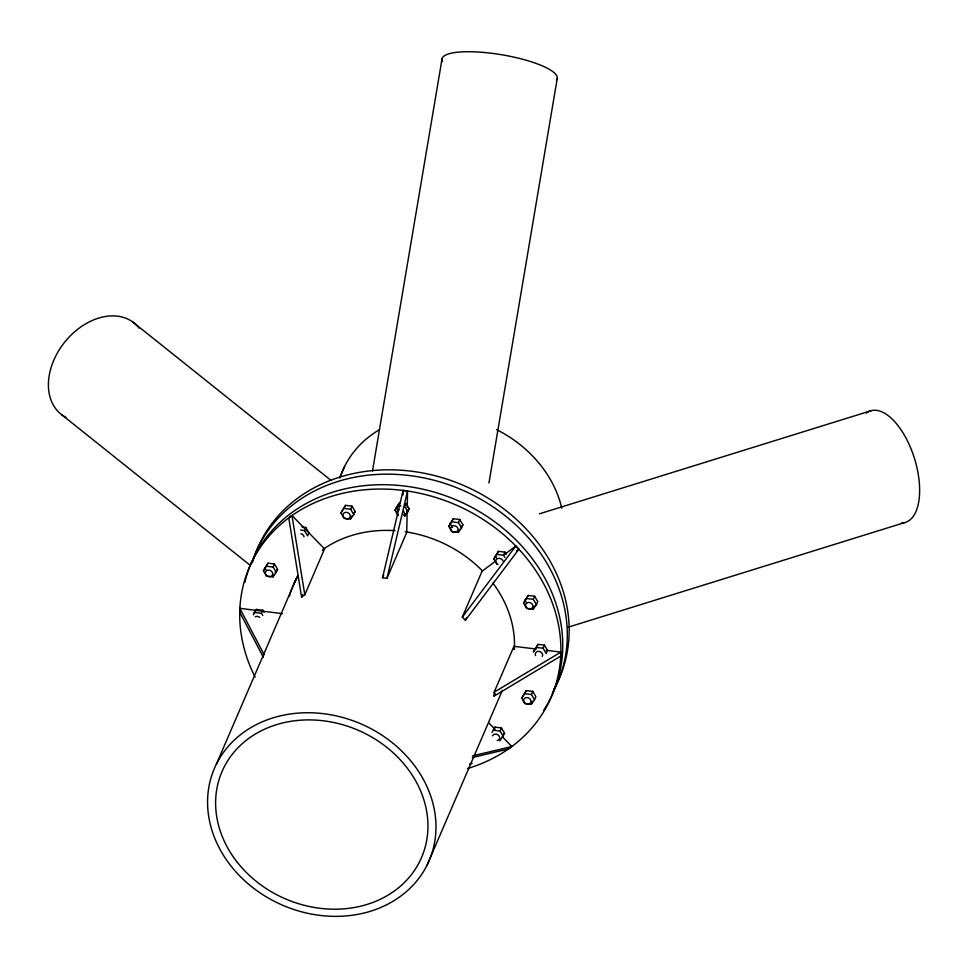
<?xml version="1.0" encoding="UTF-8"?>
<svg xmlns="http://www.w3.org/2000/svg" width="968" height="968" viewBox="0 0 968 968"><rect width="100%" height="100%" fill="white"/><g stroke="black" fill="none" stroke-linecap="round" stroke-linejoin="round"><path stroke-width="1.45" d="M282.353 613.627L239.822 608.352L239.749 612.272L263.429 657.369M403.027 494.878L403.124 490.437L407.564 490.994L407.238 507.268M407.177 510.221L406.741 532.424L386.97 578.319L382.529 577.775L403.124 490.437M546.206 650.29L560.871 652.117L560.787 656.038L494.091 696.113L494.164 692.193L513.935 646.297L535.933 649.02M513.887 648.911L513.935 646.297M372.499 470.932L442.049 58.879M488.961 483.02L557.253 78.408M386.97 578.319L407.564 490.994M263.405 570.793L268.051 563.17L274.476 563.969L277.586 569.281L276.255 572.378L272.952 576.892L266.527 576.093L263.405 570.793L268.051 563.17M276.255 572.378L273.145 567.066L274.476 563.969M253.398 614.777L256.399 609.416L262.812 610.215L264.058 612.333M272.952 576.892L273.835 574.823M262.727 615.442L261.481 613.313L262.812 610.215M305.803 527.427L308.913 532.739L307.582 535.836L304.46 530.524L305.803 527.427L301.943 526.955M216.336 764.26L297.442 575.936M339.78 477.623L344.56 466.54M301.605 597.183L304.799 594.8L324.57 548.904L291.961 515.484L288.767 517.868L301.605 597.183L302.766 594.485M340.942 512.967L345.588 505.356L352.013 506.143L355.123 511.455L353.792 514.565L350.476 519.066L344.064 518.279L340.942 512.967L345.588 505.356M353.792 514.565L350.67 509.253L352.013 506.143M350.476 519.066L351.82 515.968M395.017 510.184L399.663 502.574L395.017 510.184L398.126 515.496M407.855 511.782L409.198 508.684L406.076 503.372L404.745 506.47L407.855 511.782L404.551 516.295L409.198 508.684M382.529 577.775L383.691 575.077M448.704 526.338L453.351 518.727L459.776 519.514L462.885 524.825L461.554 527.935L458.239 532.436L451.826 531.65L448.704 526.338L453.351 518.727M461.554 527.935L458.445 522.623L459.776 519.514M458.239 532.436L459.582 529.339M504.969 554.132L515.823 546.037L518.921 549.207L465.378 620.294L462.293 617.124L482.064 571.229L495.326 561.331M465.378 620.294L466.54 617.584M496.971 564.259L493.849 558.947L498.496 551.337L504.921 552.135L506.167 554.253M493.849 558.947L498.496 551.337M504.824 557.362L503.578 555.233L504.921 552.135M523.579 603.064L528.213 595.453L534.639 596.252L537.76 601.564L536.417 604.661L533.114 609.174L526.689 608.376L523.579 603.064L528.213 595.453M536.417 604.661L533.308 599.349L534.639 596.252M494.091 696.113L495.253 693.415M533.114 609.174L534.445 606.065M427.215 864.835A116.85 98.772 23.3 0 0 307.062 712.738A116.85 98.772 23.3 0 0 231.037 866.07A116.85 98.772 23.3 0 0 427.215 864.835L502.356 690.353M492.022 732.498L495.011 727.137L501.436 727.936L504.546 733.248L499.899 740.859M503.215 736.345L500.093 731.034L501.436 727.936M536.659 647.459L537.99 644.349L544.415 645.148L547.525 650.46L546.194 653.557L543.084 648.257L536.659 647.459L533.344 651.972L537.99 644.349M543.084 648.257L544.415 645.148M521.691 698.206L526.338 690.595L532.751 691.394L535.873 696.706L534.53 699.803L531.226 704.317L524.801 703.518L521.691 698.206L526.338 690.595M534.53 699.803L531.42 694.492L532.751 691.394M531.226 704.317L532.557 701.219M275.106 572.669L277.586 569.281M253.906 612.804L256.399 609.416M353.465 513.718L355.123 511.455M461.24 527.088L462.885 524.825M493.353 729.4L495.011 727.137M502.888 735.499L504.546 733.248M462.293 617.124L515.823 546.037M322.429 550.49L324.57 548.904M516.501 551.01L518.921 549.207M502.392 736.817L511.854 746.522L508.66 748.905L472.287 757.569M494.164 692.193L560.871 652.117M539.466 513.814L871.478 410.589M568.083 627.216L904.439 522.647M472.578 755.875L511.854 746.522M398.32 505.671L400.897 505.998M344.257 508.454L350.67 509.253M452.02 521.825L458.445 522.623M300.612 530.053L304.46 530.524M497.165 554.434L503.578 555.233M266.72 566.28L273.145 567.066M526.882 598.551L533.308 599.349M255.056 612.514L261.481 613.313M524.995 693.693L531.42 694.492M493.68 730.235L500.093 731.034M132.931 322.114L330.79 480.225M62.073 414.994L250.518 565.566M488.719 722.806L495.023 729.267M524.91 599.966L526.774 603.149M495.192 555.85L496.439 557.967M450.047 523.24L452.54 527.487M396.348 507.087L397.594 509.216M264.748 567.684L265.994 569.813M239.822 608.352L264.203 654.767M291.961 515.484L304.799 594.8M255.116 677.14A164.294 138.872 23.3 0 1 332.133 496.148A164.294 138.872 23.3 0 1 545.904 588.072A164.294 138.872 23.3 0 1 467.592 768.507M492.543 735.837A3.787 3.206 23.3 0 1 498.653 735.426A3.787 3.206 23.3 0 1 497.225 740.629M535.57 655.566A3.787 3.206 23.3 0 1 539.031 651.355A3.787 3.206 23.3 0 1 542.31 656.401M498.121 564.513A3.787 3.206 23.3 0 1 496.899 558.972A3.787 3.206 23.3 0 1 502.973 560.895M403.644 511.249A3.787 3.206 23.3 0 1 403.559 515.17M398.368 515.194A3.787 3.206 23.3 0 1 399.397 509.616M300.939 533.731A3.787 3.206 23.3 0 1 304.025 536.889M255.201 616.798A3.787 3.206 23.3 0 1 259.642 617.342M251.716 563.352A164.294 138.872 23.3 0 1 461.7 489.784A164.294 138.872 23.3 0 1 552.377 692.943M252.721 561.851A164.294 138.872 23.3 0 1 462.716 485.077A164.294 138.872 23.3 0 1 553.563 689.821M289.408 595.986A116.85 98.772 23.3 0 1 298.277 575.706M323.13 549.328A116.85 98.772 23.3 0 1 394.968 530.67M405.241 531.771A116.85 98.772 23.3 0 1 482.463 570.926M492.869 583.051A116.85 98.772 23.3 0 1 514.383 649.383M244.807 582.47A164.294 138.872 23.3 0 1 456.884 500.202A164.294 138.872 23.3 0 1 543.508 710.657M472.118 763.353A164.294 138.872 23.3 0 1 469.468 764.163M292.941 586.487A116.85 98.772 23.3 0 1 296.135 578.816M442.558 61.565A58.419 14.048 9.6 0 1 499.633 54.414A58.419 14.048 9.6 0 1 556.745 79.678M65.776 417.305A58.419 42.108 -51.4 0 1 65.352 341.341A58.419 42.108 -51.4 0 1 139.15 328.188M866.287 413.094A58.419 27.733 72.7 0 1 914.095 457.283A58.419 27.733 72.7 0 1 901.607 523.01M339.889 478.023A116.85 98.772 23.3 0 1 379.565 429.623M496.511 429.586A116.85 98.772 23.3 0 1 561.779 508.248M524.414 702.599A3.787 3.206 23.3 0 0 530.754 702.441A3.787 3.206 23.3 0 0 526.761 697.565A3.787 3.206 23.3 0 0 524.414 702.599M526.302 607.456A3.787 3.206 23.3 0 0 532.642 607.299A3.787 3.206 23.3 0 0 528.649 602.423A3.787 3.206 23.3 0 0 526.302 607.456M451.427 530.718A3.787 3.206 23.3 0 0 457.779 530.573A3.787 3.206 23.3 0 0 453.774 525.697A3.787 3.206 23.3 0 0 451.427 530.718M343.664 517.348A3.787 3.206 23.3 0 0 350.017 517.202A3.787 3.206 23.3 0 0 346.012 512.326A3.787 3.206 23.3 0 0 343.664 517.348M266.127 575.173A3.787 3.206 23.3 0 0 272.48 575.016A3.787 3.206 23.3 0 0 268.487 570.14A3.787 3.206 23.3 0 0 266.127 575.173M237.426 862.452A108.634 91.827 23.3 0 0 419.797 861.302A108.634 91.827 23.3 0 0 308.102 719.902A108.634 91.827 23.3 0 0 237.426 862.452"/></g></svg>
